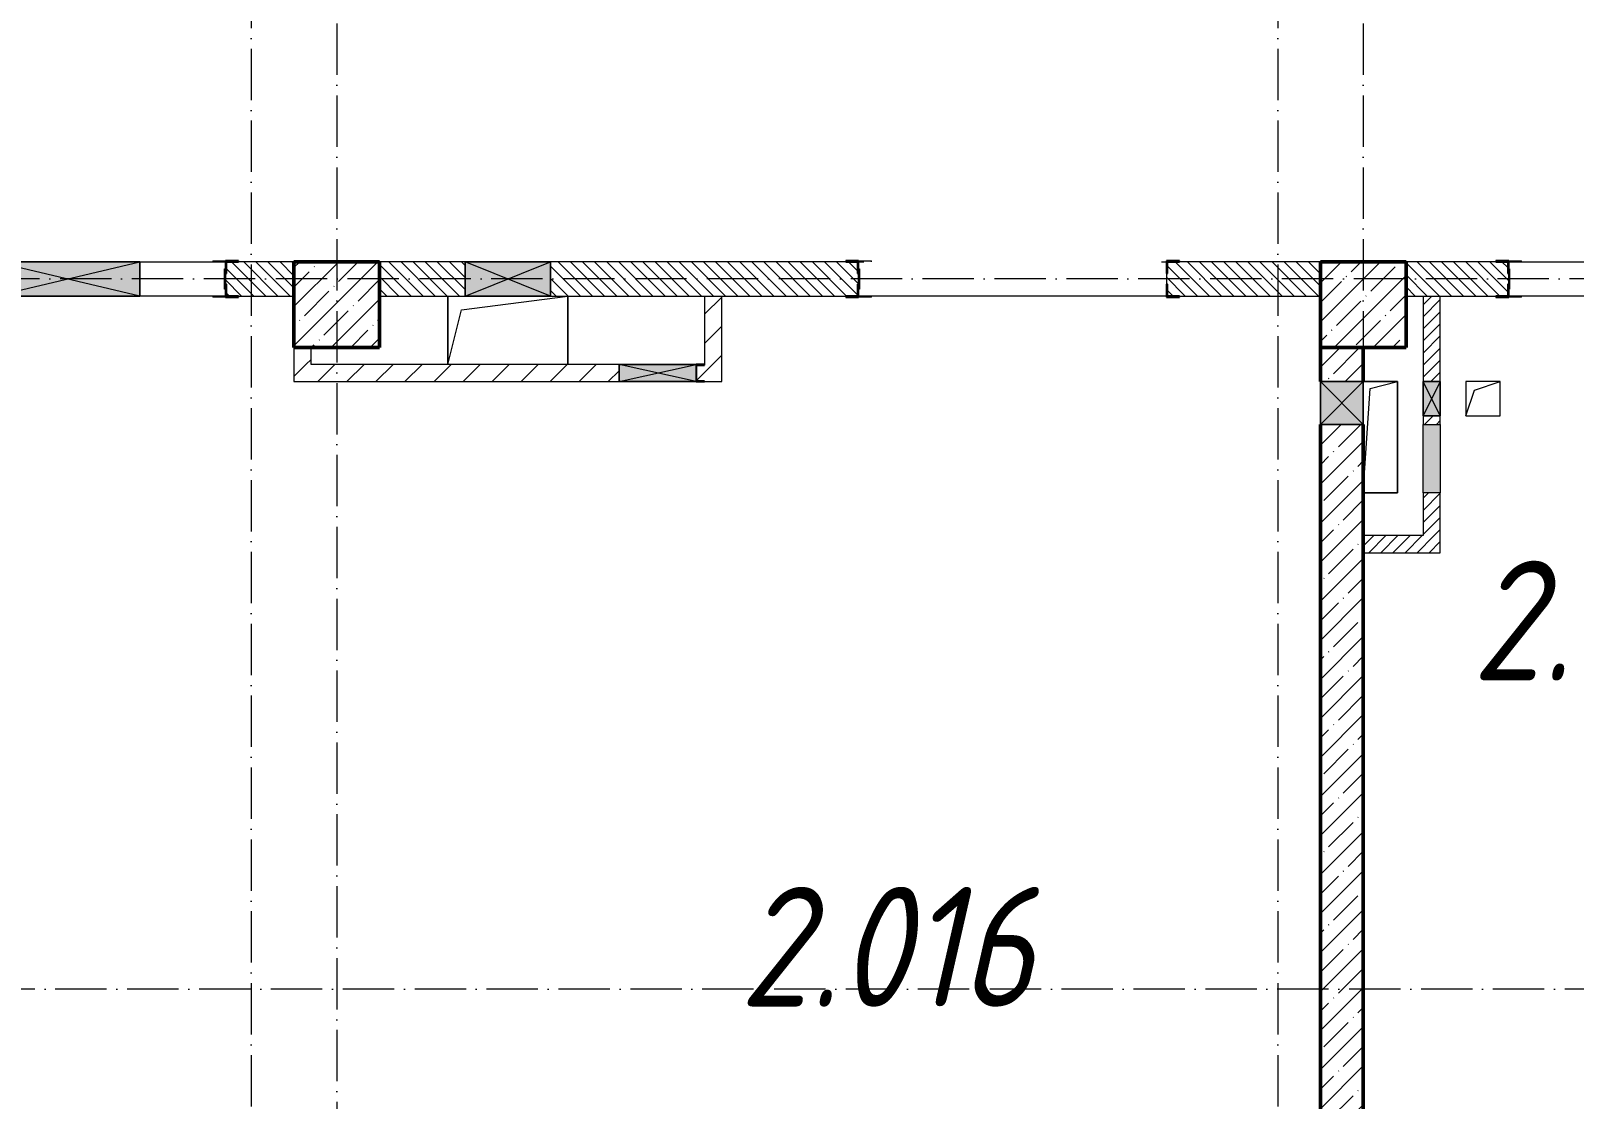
# Model space of a CAD drawing. Header units: millimetres. Extents: x -12989 to 629078, y -109036 to 555275.
# Drawn here: x 572280 to 581300, y 149072 to 155315 of the extents above; entities that cross this region are included whole.
import ezdxf

# ---------------------------------------------------------------- set-up
doc = ezdxf.new("R2010")
doc.units = ezdxf.units.MM
doc.linetypes.add('50_200_ШТРИХ_1Т_ш5_п1_п1_', pattern=[700, 500, -100, 0, -100])
for name, color, linetype, lineweight in [('A-DETL-GENF-OTLN', 7, 'Continuous', 9), ('A-FLOR-____-OTLN', 7, 'Continuous', 9), ('A-GENM-____-MCUT', 7, 'Continuous', 25), ('A-GENM-____-OTLN', 7, 'Continuous', 9), ('A-GENM-____-OTLN-1', 7, 'Continuous', 25), ('A-GLAZ-____-OTLN', 7, 'Continuous', 9), ('A-WALL-____-MCUT', 7, 'Continuous', 13), ('A-WALL-____-MCUT-2', 7, 'Continuous', 50), ('A-WALL-____-PATT-1', 7, 'Continuous', 9), ('A-WALL-FNSH-MCUT-1', 7, 'Continuous', 9), ('I-WALL-____-OTLN', 7, 'Continuous', 9), ('S-COLS-____-MCUT', 7, 'Continuous', 50), ('S-COLS-____-OTLN', 7, 'Continuous', 9), ('S-GRID-____-OTLN-1', 7, '50_200_ШТРИХ_1Т_ш5_п1_п1_', 9), ('Марки помещений', 7, 'Continuous', 9)]:
    doc.layers.add(name, color=color, linetype=linetype, lineweight=lineweight)
doc.layers.add('A-GLAZ-____-OTLN-1', color=7, linetype='Continuous', lineweight=9, true_color=0xc0c0c0)
doc.styles.add('ISOCPEUR_I_2', font='isocpeui.ttf', dxfattribs={"width": 0.85, "height": 2.3})
pattern_1 = [(135, (516567.8, 90784.41), (-35.35534, -35.35534), [])]
pattern_2 = [(45, (516567.8, 90784.41), (-35.35534, 35.35534), [])]
pattern_3 = [(45, (516567.8, 90784.41), (-84.85281, 84.85281), [])]

# ---------------------------------------------------------------- blocks, each defined once
blk = doc.blocks.new('BSC_Колонна _Прямоугольная - 500х500-V20-АР1_План отверстий 2 этажа в осях 1-64_Ю-ЯЯ')
at = {"layer": 'S-COLS-____-OTLN'}
h = blk.add_hatch(dxfattribs=at)
h.set_pattern_fill('FP_29', color=256, style=0, pattern_type=2)
h.set_pattern_definition([(45, (-63500, -62931.04), (-114.04925, 114.04925), []), (45, (-63385.95, -62931.04), (-114.04925, 114.04925), [201.613, -40.323, 3.353, -36.97])])
h.paths.add_polyline_path([(-250, -250), (250, -250), (250, 250), (-250, 250)], flags=0)
at = {"layer": 'S-COLS-____-MCUT'}
for p, q in [((250, 250), (-250, 250)), ((-250, 250), (-250, -250)), ((250, -250), (250, 250)), ((-250, -250), (250, -250))]:
    blk.add_line(p, q, dxfattribs=at)
blk = doc.blocks.new('BSC_Колонна _Прямоугольная - 500х500-V62-АР1_План отверстий 2 этажа в осях 1-64_Ю-ЯЯ')
at = {"layer": 'S-COLS-____-OTLN'}
h = blk.add_hatch(dxfattribs=at)
h.set_pattern_fill('FP_73', color=256, style=0, pattern_type=2)
h.set_pattern_definition([(45, (-57500, -62931.04), (-114.04925, 114.04925), []), (45, (-57385.95, -62931.04), (-114.04925, 114.04925), [201.613, -40.323, 3.353, -36.97])])
h.paths.add_polyline_path([(-250, -250), (250, -250), (250, 250), (-250, 250)], flags=0)
at = {"layer": 'S-COLS-____-MCUT'}
for p, q in [((250, 250), (-250, 250)), ((-250, 250), (-250, -250)), ((250, -250), (250, 250)), ((-250, -250), (250, -250))]:
    blk.add_line(p, q, dxfattribs=at)
blk = doc.blocks.new('154_Стойка_СКБ_Уголок - СМ-2180_200-28268025-АР1_План отверстий 2 этажа в осях 1-64_Ю-ЯЯ')
at = {"layer": 'A-GENM-____-MCUT'}
for p, q in [((125, 156), (125, 81)), ((200, 156), (125, 156)), ((131, 81), (131, 150)), ((131, 150), (200, 150)), ((200, 150), (200, 156)), ((125, 81), (131, 81)), ((131, 19), (125, 19)), ((125, 19), (125, -56)), ((131, -50), (131, 19)), ((125, -56), (200, -56)), ((200, -50), (131, -50)), ((200, -56), (200, -50))]:
    blk.add_line(p, q, dxfattribs=at)
blk = doc.blocks.new('Стойка_Влож_Полоса боковая - Полоса-28213942-АР1_План отверстий 2 этажа в осях 1-64_Ю-ЯЯ')
at = {"layer": 'A-GENM-____-OTLN'}
for p, q in [((-5, 60), (0, 60)), ((-5, -60), (-5, 60)), ((0, -60), (-5, -60))]:
    blk.add_line(p, q, dxfattribs=at)
blk = doc.blocks.new('Стойка_Влож_Уголок_Опорный - Уголок-28213941-АР1_План отверстий 2 этажа в осях 1-64_Ю-ЯЯ')
at = {"layer": 'A-GENM-____-OTLN'}
for p, q in [((-212, -6), (-212, 0)), ((0, 0), (0, -6)), ((-212, -75), (-212, -6)), ((-212, -6), (-206, -6)), ((-212, -75), (-206, -75)), ((-6, -6), (0, -6)), ((-6, -75), (0, -75)), ((0, -6), (0, -75))]:
    blk.add_line(p, q, dxfattribs=at)
blk = doc.blocks.new('АР_Перемычка - АР_Перемычка-28444941-АР1_План отверстий 2 этажа в осях 1-64_Ю-ЯЯ')
at = {"layer": 'A-GENM-____-OTLN'}
blk.add_line((-400, -100), (-392, -100), dxfattribs=at)
blk = doc.blocks.new('154_Стойка_СКБ_Уголок - СМ-2480_200-28346303-АР1_План отверстий 2 этажа в осях 1-64_Ю-ЯЯ')
at = {"layer": 'A-GENM-____-MCUT'}
for p, q in [((125, 156), (125, 81)), ((200, 156), (125, 156)), ((131, 81), (131, 150)), ((131, 150), (200, 150)), ((200, 150), (200, 156)), ((125, 81), (131, 81)), ((131, 19), (125, 19)), ((125, 19), (125, -56)), ((131, -50), (131, 19)), ((125, -56), (200, -56)), ((200, -50), (131, -50)), ((200, -56), (200, -50))]:
    blk.add_line(p, q, dxfattribs=at)
blk = doc.blocks.new('Стойка_Влож_Полоса боковая - Полоса-V150-АР1_План отверстий 2 этажа в осях 1-64_Ю-ЯЯ')
at = {"layer": 'A-GENM-____-OTLN'}
for p, q in [((-5, 60), (0, 60)), ((-5, -60), (-5, 60)), ((0, 31), (0, -31)), ((0, -60), (-5, -60))]:
    blk.add_line(p, q, dxfattribs=at)
blk = doc.blocks.new('Фахверк_СКБ_Уголок - 200_3960-28268576-АР1_План отверстий 2 этажа в осях 1-64_Ю-ЯЯ')
at = {"layer": 'A-GENM-____-MCUT'}
for p, q in [((200, 156), (125, 156)), ((125, 156), (125, 81)), ((131, 81), (131, 150)), ((131, 150), (200, 150)), ((200, 150), (200, 156)), ((125, 81), (131, 81)), ((131, 19), (125, 19)), ((125, 19), (125, -56)), ((131, -50), (131, 19)), ((125, -56), (200, -56)), ((200, -50), (131, -50)), ((200, -56), (200, -50))]:
    blk.add_line(p, q, dxfattribs=at)
blk = doc.blocks.new('AR_Отверстие Ниша - Лючок-32403372-АР1_План отверстий 2 этажа в осях 1-64_Ю-ЯЯ')
at = {"layer": 'A-GLAZ-____-OTLN'}
blk.add_hatch(color=256, dxfattribs=at).paths.add_polyline_path([(200, 50), (-200, 50), (-200, -50), (200, -50)], flags=0)
for p, q in [((-200, 50), (200, 50)), ((-200, -50), (-200, 50)), ((200, 50), (200, -50)), ((200, -50), (-200, -50))]:
    blk.add_line(p, q, dxfattribs=at)
blk = doc.blocks.new('AR_Отверстие прямоугольное _в стене_ - AR_Отверстие прямоугольное _в стене__ВК-32402728-АР1_План отверстий 2 этажа в осях 1-64_Ю-ЯЯ')
at = {"layer": 'A-GLAZ-____-OTLN'}
blk.add_hatch(color=256, dxfattribs=at).paths.add_polyline_path([(100, 50), (-100, 50), (-100, -50), (100, -50)], flags=0)
at = {"layer": 'A-DETL-GENF-OTLN'}
for p, q in [((-100, -50), (-100, 50)), ((-100, 50), (100, 50)), ((100, 50), (-100, -50)), ((-100, 50), (100, -50)), ((100, 50), (-100, 50)), ((-100, 50), (-100, -50)), ((100, 50), (100, -50)), ((100, -50), (100, 50)), ((100, -50), (-100, -50)), ((-100, -50), (100, -50))]:
    blk.add_line(p, q, dxfattribs=at)
blk = doc.blocks.new('AR_Отверстие прямоугольное _в плите_ - AR_Отверстие прямоугольное _в плите_-30459207-АР1_План отверстий 2 этажа в осях 1-64_Ю-ЯЯ')
at = {"layer": 'A-GENM-____-OTLN'}
for p, q in [((100, 100), (-100, 100)), ((-100, 100), (-100, -100)), ((-50, 50), (100, 100)), ((100, -100), (100, 100)), ((-100, -100), (-50, 50)), ((-100, -100), (100, -100))]:
    blk.add_line(p, q, dxfattribs=at)
blk = doc.blocks.new('AR_Отверстие прямоугольное _в плите_ - AR_Отверстие прямоугольное _в плите_-30459250-АР1_План отверстий 2 этажа в осях 1-64_Ю-ЯЯ')
at = {"layer": 'A-GENM-____-OTLN'}
for p, q in [((100, 325), (-100, 325)), ((-100, -325), (-60, 285)), ((-60, 285), (100, 325)), ((100, -325), (100, 325)), ((-100, -325), (100, -325))]:
    blk.add_line(p, q, dxfattribs=at)
blk = doc.blocks.new('AR_Отверстие прямоугольное _в стене__БезПР - AR_Отверстие прямоугольное _в стене__БезПР-30458034-АР1_План отверстий 2 этажа в осях 1-64_Ю-ЯЯ')
at = {"layer": 'A-GLAZ-____-OTLN-1'}
blk.add_hatch(color=256, dxfattribs=at).paths.add_polyline_path([(125, -125), (125, 125), (-125, 125), (-125, -125)], flags=0)
at = {"layer": 'A-DETL-GENF-OTLN'}
for p, q in [((-125, -125), (-125, 125)), ((-125, 125), (125, 125)), ((125, 125), (-125, -125)), ((-125, 125), (125, -125)), ((125, 125), (-125, 125)), ((-125, 125), (-125, -125)), ((125, 125), (125, -125)), ((125, -125), (125, 125)), ((125, -125), (-125, -125)), ((-125, -125), (125, -125))]:
    blk.add_line(p, q, dxfattribs=at)
blk = doc.blocks.new('AR_Отверстие прямоугольное _в плите_ - AR_Отверстие прямоугольное _в плите_-V178-АР1_План отверстий 2 этажа в осях 1-64_Ю-ЯЯ')
at = {"layer": 'A-GENM-____-OTLN'}
for p, q in [((-350, 200), (-350, -200)), ((-270, 120), (350, 200)), ((350, -200), (350, 200)), ((-350, -200), (-270, 120))]:
    blk.add_line(p, q, dxfattribs=at)
blk = doc.blocks.new('AR_Отверстие прямоугольное _в стене_ - AR_Отверстие прямоугольное _в стене__ОВ-36819370-АР1_План отверстий 2 этажа в осях 1-64_Ю-ЯЯ')
at = {"layer": 'A-GLAZ-____-OTLN'}
blk.add_hatch(color=256, dxfattribs=at).paths.add_polyline_path([(250, 100), (-250, 100), (-250, -100), (250, -100)], flags=0)
at = {"layer": 'A-DETL-GENF-OTLN'}
for p, q in [((-250, -100), (-250, 100)), ((-250, 100), (250, 100)), ((250, 100), (-250, -100)), ((-250, 100), (250, -100)), ((250, 100), (-250, 100)), ((-250, 100), (-250, -100)), ((250, 100), (250, -100)), ((250, -100), (250, 100)), ((250, -100), (-250, -100)), ((-250, -100), (250, -100))]:
    blk.add_line(p, q, dxfattribs=at)
blk = doc.blocks.new('AR_Отверстие прямоугольное _в стене_ - AR_Отверстие прямоугольное _в стене__ОВ-36815583-АР1_План отверстий 2 этажа в осях 1-64_Ю-ЯЯ')
at = {"layer": 'A-GLAZ-____-OTLN'}
blk.add_hatch(color=256, dxfattribs=at).paths.add_polyline_path([(-225, 50), (-225, -50), (225, -50), (225, 50)], flags=0)
at = {"layer": 'A-DETL-GENF-OTLN'}
for p, q in [((-225, 50), (225, 50)), ((225, 50), (-225, -50)), ((-225, 50), (225, -50)), ((225, 50), (-225, 50)), ((225, 50), (225, -50)), ((225, -50), (225, 50)), ((225, -50), (-225, -50)), ((-225, -50), (225, -50))]:
    blk.add_line(p, q, dxfattribs=at)
blk = doc.blocks.new('AR_Отверстие прямоугольное _в стене_ - AR_Отверстие прямоугольное _в стене__ОВ-36816157-АР1_План отверстий 2 этажа в осях 1-64_Ю-ЯЯ')
at = {"layer": 'A-GLAZ-____-OTLN'}
blk.add_hatch(color=256, dxfattribs=at).paths.add_polyline_path([(-425, 100), (-425, -100), (425, -100), (425, 100)], flags=0)
at = {"layer": 'A-DETL-GENF-OTLN'}
for p, q in [((-425, -100), (-425, 100)), ((-425, 100), (425, 100)), ((425, 100), (-425, -100)), ((-425, 100), (425, -100)), ((425, 100), (-425, 100)), ((-425, 100), (-425, -100)), ((425, 100), (425, -100)), ((425, -100), (425, 100)), ((425, -100), (-425, -100)), ((-425, -100), (425, -100))]:
    blk.add_line(p, q, dxfattribs=at)
blk = doc.blocks.new('154_Фахверк_СКБ_Швеллер - Тип_100_3960_зеркало-36793856-АР1_План отверстий 2 этажа в осях 1-64_Ю-ЯЯ')
at = {"layer": 'A-GENM-____-MCUT'}
for p, q in [((175, 50), (125, 50)), ((125, 50), (125, -50)), ((128, 47), (175, 47)), ((128, -47), (128, 47)), ((175, 47), (175, 50)), ((125, -50), (175, -50)), ((175, -47), (128, -47)), ((175, -50), (175, -47))]:
    blk.add_line(p, q, dxfattribs=at)
blk = doc.blocks.new('3эт')
at = {"layer": 'S-GRID-____-OTLN-1', "color": 251, "ltscale": 0.6, "true_color": 0x636466}
for p, q in [((340770.7, 4029.4), (340770.7, -33971.9)), ((346770.7, 4029.4), (346770.7, -33971.9)), ((341270.7, 3756), (341270.7, -33823.9)), ((347270.7, 3756), (347270.7, -33828.9)), ((387845.1, -23782.4), (279101.9, -23782.4)), ((359250.7, -27932.4), (279101.9, -27932.4))]:
    blk.add_line(p, q, dxfattribs=at)

msp = doc.modelspace()

# ---------------------------------------------------------------- hatches: boundary and pattern name
at = {"layer": 'A-WALL-____-PATT-1'}
h = msp.add_hatch(dxfattribs=at)
h.set_pattern_fill('FP_6', color=256, style=0, pattern_type=2)
h.set_pattern_definition(pattern_1)
h.paths.add_polyline_path([(573423.7976, 153765.4504), (573817.7976, 153765.4504), (573817.7976, 153965.4504), (573423.7976, 153965.4504), (573423.7976, 153896.4504), (573417.7976, 153896.4504), (573417.7976, 153834.4504), (573423.7976, 153834.4504), (573423.7976, 153805.4504)], flags=0)
h.paths.add_polyline_path([(571317.7976, 153765.4504), (571711.7976, 153765.4504), (571711.7976, 153834.4504), (571717.7976, 153834.4504), (571717.7976, 153896.4504), (571711.7976, 153896.4504), (571711.7976, 153965.4504), (571317.7976, 153965.4504)], flags=0)
h = msp.add_hatch(dxfattribs=at)
h.set_pattern_fill('FP_6', color=256, style=0, pattern_type=2)
h.set_pattern_definition(pattern_1)
h.paths.add_polyline_path([(579817.7976, 153765.4504), (579817.7976, 153965.4504), (578923.7976, 153965.4504), (578923.7976, 153896.4504), (578917.7976, 153896.4504), (578917.7976, 153834.4504), (578923.7976, 153834.4504), (578923.7976, 153765.4504), (579123.7976, 153765.4504)], flags=0)
h.paths.add_polyline_path([(577042.7976, 153765.4504), (577111.7976, 153765.4504), (577111.7976, 153834.4504), (577117.7976, 153834.4504), (577117.7976, 153896.4504), (577111.7976, 153896.4504), (577111.7976, 153965.4504), (575317.7976, 153965.4504), (575317.7976, 153765.4504), (576647.6392, 153765.4504)], flags=0)
h.paths.add_polyline_path([(574317.7976, 153765.4504), (574817.7976, 153765.4504), (574817.7976, 153965.4504), (574317.7976, 153965.4504)], flags=0)
h = msp.add_hatch(dxfattribs=at)
h.set_pattern_fill('FP_6', color=256, style=0, pattern_type=2)
h.set_pattern_definition(pattern_1)
h.paths.add_polyline_path([(582073.7976, 153765.4504), (583267.7976, 153765.4504), (583267.7976, 153965.4504), (582073.7976, 153965.4504), (582073.7976, 153896.4504), (582067.7976, 153896.4504), (582067.7976, 153834.4504), (582073.7976, 153834.4504), (582073.7976, 153766.4504)], flags=0)
h.paths.add_polyline_path([(580317.7976, 153765.4504), (580911.7976, 153765.4504), (580911.7976, 153834.4504), (580917.7976, 153834.4504), (580917.7976, 153896.4504), (580911.7976, 153896.4504), (580911.7976, 153965.4504), (580317.7976, 153965.4504)], flags=0)
h = msp.add_hatch(dxfattribs=at)
h.set_pattern_fill('FP_4', color=256, style=0, pattern_type=2)
h.set_pattern_definition(pattern_3)
h.paths.add_polyline_path([(576217.7976, 153365.4504), (576317.7976, 153365.4504), (576317.7976, 153765.4504), (576217.7976, 153765.4504)], flags=0)
h = msp.add_hatch(dxfattribs=at)
h.set_pattern_fill('FP_5', color=256, style=0, pattern_type=2)
h.set_pattern_definition(pattern_2)
h.paths.add_polyline_path([(580517.7976, 152365.4504), (580517.7976, 152615.4504), (580417.7976, 152615.4504), (580417.7976, 152365.4504)], flags=0)
h.paths.add_polyline_path([(580417.7976, 153015.4504), (580517.7976, 153015.4504), (580517.7976, 153065.4504), (580417.7976, 153065.4504)], flags=0)
h.paths.add_polyline_path([(580417.7976, 153265.4504), (580517.7976, 153265.4504), (580517.7976, 153765.4504), (580417.7976, 153765.4504)], flags=0)
h = msp.add_hatch(dxfattribs=at)
h.set_pattern_fill('FP_4', color=256, style=0, pattern_type=2)
h.set_pattern_definition(pattern_3)
h.paths.add_polyline_path([(573917.7976, 153365.4504), (573917.7976, 153465.4504), (573817.7976, 153465.4504), (573817.7976, 153365.4504)], flags=0)
h = msp.add_hatch(dxfattribs=at)
h.set_pattern_fill('FP_13', color=256, style=0, pattern_type=2)
h.set_pattern_definition([(45, (516567.8, 90784.41), (-114.04925, 114.04925), []), (45, (516681.85, 90784.41), (-114.04925, 114.04925), [201.612, -40.322, 3.353, -36.97])])
h.paths.add_polyline_path([(580067.7976, 146465.4504), (580067.7976, 153015.4504), (579817.7976, 153015.4504), (579817.7976, 146465.4504)], flags=0)
h.paths.add_polyline_path([(579859.4643, 153265.4504), (580067.7976, 153265.4504), (580067.7976, 153465.4504), (579817.7976, 153465.4504), (579817.7976, 153265.4504)], flags=0)
h = msp.add_hatch(dxfattribs=at)
h.set_pattern_fill('FP_4', color=256, style=0, pattern_type=2)
h.set_pattern_definition(pattern_3)
h.paths.add_polyline_path([(575717.7976, 153265.4504), (575717.7976, 153365.4504), (573817.7976, 153365.4504), (573817.7976, 153265.4504), (574880.1385, 153265.4504)], flags=0)
h.paths.add_polyline_path([(576317.7976, 153265.4504), (576317.7976, 153365.4504), (576217.7976, 153365.4504), (576217.7976, 153362.4504), (576170.7976, 153362.4504), (576170.7976, 153268.4504), (576217.7976, 153268.4504), (576217.7976, 153265.4504)], flags=0)
h = msp.add_hatch(dxfattribs=at)
h.set_pattern_fill('FP_5', color=256, style=0, pattern_type=2)
h.set_pattern_definition(pattern_2)
h.paths.add_polyline_path([(580067.7976, 152265.4504), (580517.7976, 152265.4504), (580517.7976, 152365.4504), (580067.7976, 152365.4504)], flags=0)

# ---------------------------------------------------------------- linework, layer by layer
at = {"layer": 'A-FLOR-____-OTLN'}
for p, q in [((574717.7976, 153365.4504), (574717.7976, 153765.4504)), ((575417.7976, 153765.4504), (575417.7976, 153365.4504)), ((580067.7976, 153265.4504), (580267.7976, 153265.4504)), ((580267.7976, 153265.4504), (580267.7976, 152615.4504)), ((580267.7976, 152615.4504), (580067.7976, 152615.4504))]:
    msp.add_line(p, q, dxfattribs=at)
at = {"layer": 'A-WALL-____-MCUT'}
for p, q in [((573817.7976, 153965.4504), (573492.7976, 153965.4504)), ((574817.7976, 153965.4504), (574317.7976, 153965.4504)), ((577042.7976, 153965.4504), (575317.7976, 153965.4504)), ((578917.7976, 153896.4504), (578917.7976, 153834.4504)), ((579817.7976, 153965.4504), (578992.7976, 153965.4504)), ((580842.7976, 153965.4504), (580317.7976, 153965.4504)), ((580917.7976, 153834.4504), (580917.7976, 153896.4504)), ((573492.7976, 153765.4504), (573817.7976, 153765.4504)), ((574317.7976, 153765.4504), (574817.7976, 153765.4504)), ((575317.7976, 153765.4504), (577042.7976, 153765.4504)), ((578992.7976, 153765.4504), (579817.7976, 153765.4504)), ((580317.7976, 153765.4504), (580842.7976, 153765.4504))]:
    msp.add_line(p, q, dxfattribs=at)
at = {"layer": 'A-WALL-____-MCUT-2'}
for p, q in [((579817.7976, 153465.4504), (579817.7976, 153265.4504)), ((580067.7976, 153265.4504), (580067.7976, 153465.4504)), ((579817.7976, 153015.4504), (579817.7976, 146465.4504)), ((580067.7976, 146465.4504), (580067.7976, 153015.4504))]:
    msp.add_line(p, q, dxfattribs=at)
at = {"layer": 'A-WALL-FNSH-MCUT-1'}
for p, q in [((576217.7976, 153765.4504), (576217.7976, 153365.4504)), ((576317.7976, 153265.4504), (576317.7976, 153765.4504)), ((580417.7976, 153765.4504), (580417.7976, 153265.4504)), ((580517.7976, 153265.4504), (580517.7976, 153765.4504)), ((573817.7976, 153465.4504), (573817.7976, 153265.4504)), ((573917.7976, 153365.4504), (573917.7976, 153465.4504)), ((575717.7976, 153365.4504), (573917.7976, 153365.4504)), ((573817.7976, 153265.4504), (575717.7976, 153265.4504)), ((576217.7976, 153265.4504), (576317.7976, 153265.4504)), ((580417.7976, 153065.4504), (580417.7976, 153015.4504)), ((580517.7976, 153015.4504), (580517.7976, 153065.4504)), ((580417.7976, 152615.4504), (580417.7976, 152365.4504)), ((580517.7976, 152265.4504), (580517.7976, 152615.4504)), ((580417.7976, 152365.4504), (580067.7976, 152365.4504)), ((580067.7976, 152265.4504), (580517.7976, 152265.4504))]:
    msp.add_line(p, q, dxfattribs=at)
at = {"layer": 'I-WALL-____-OTLN'}
for p, q in [((572917.7976, 153965.4504), (573417.7976, 153965.4504)), ((577117.7976, 153965.4504), (577147.7976, 153965.4504)), ((578887.7976, 153965.4504), (578917.7976, 153965.4504)), ((580917.7976, 153965.4504), (581642.7976, 153965.4504)), ((573417.7976, 153765.4504), (572917.7976, 153765.4504)), ((578917.7976, 153765.4504), (577117.7976, 153765.4504)), ((581642.7976, 153765.4504), (580917.7976, 153765.4504))]:
    msp.add_line(p, q, dxfattribs=at)

# ---------------------------------------------------------------- block references
msp.add_blockref('3эт', (232797.0902, 177647.8646))
at = {"layer": 'A-GENM-____-OTLN'}
for name, p, rotation in [('Стойка_Влож_Уголок_Опорный - Уголок-28213941-АР1_План отверстий 2 этажа в осях 1-64_Ю-ЯЯ', (573417.7976, 153759.4504), 269.9999999999995), ('Стойка_Влож_Уголок_Опорный - Уголок-28213941-АР1_План отверстий 2 этажа в осях 1-64_Ю-ЯЯ', (577117.7976, 153971.4504), 89.99999999999955), ('Стойка_Влож_Уголок_Опорный - Уголок-28213941-АР1_План отверстий 2 этажа в осях 1-64_Ю-ЯЯ', (580917.7976, 153971.4504), 89.99999999999955), ('Стойка_Влож_Полоса боковая - Полоса-V150-АР1_План отверстий 2 этажа в осях 1-64_Ю-ЯЯ', (577117.7976, 153865.4504), 180), ('Стойка_Влож_Полоса боковая - Полоса-28213942-АР1_План отверстий 2 этажа в осях 1-64_Ю-ЯЯ', (580917.7976, 153865.4504), 180)]:
    msp.add_blockref(name, p, dxfattribs=dict(at, rotation=rotation))
for name, p in [('Стойка_Влож_Полоса боковая - Полоса-V150-АР1_План отверстий 2 этажа в осях 1-64_Ю-ЯЯ', (573417.7976, 153865.4504)), ('AR_Отверстие прямоугольное _в плите_ - AR_Отверстие прямоугольное _в плите_-V178-АР1_План отверстий 2 этажа в осях 1-64_Ю-ЯЯ', (575067.7976, 153565.4504)), ('АР_Перемычка - АР_Перемычка-28444941-АР1_План отверстий 2 этажа в осях 1-64_Ю-ЯЯ', (577117.7976, 153865.4504)), ('AR_Отверстие прямоугольное _в плите_ - AR_Отверстие прямоугольное _в плите_-30459250-АР1_План отверстий 2 этажа в осях 1-64_Ю-ЯЯ', (580167.7976, 152940.4504)), ('AR_Отверстие прямоугольное _в плите_ - AR_Отверстие прямоугольное _в плите_-30459207-АР1_План отверстий 2 этажа в осях 1-64_Ю-ЯЯ', (580767.7976, 153165.4504))]:
    msp.add_blockref(name, p, dxfattribs=at)
at = {"layer": 'A-GENM-____-OTLN-1'}
for name, p in [('154_Стойка_СКБ_Уголок - СМ-2480_200-28346303-АР1_План отверстий 2 этажа в осях 1-64_Ю-ЯЯ', (573292.7976, 153815.4504)), ('Фахверк_СКБ_Уголок - 200_3960-28268576-АР1_План отверстий 2 этажа в осях 1-64_Ю-ЯЯ', (578792.7976, 153815.4504)), ('154_Фахверк_СКБ_Швеллер - Тип_100_3960_зеркало-36793856-АР1_План отверстий 2 этажа в осях 1-64_Ю-ЯЯ', (576042.7976, 153315.4504))]:
    msp.add_blockref(name, p, dxfattribs=at)
at = {"layer": 'A-GENM-____-OTLN-1', "rotation": 180}
for name, p in [('154_Стойка_СКБ_Уголок - СМ-2480_200-28346303-АР1_План отверстий 2 этажа в осях 1-64_Ю-ЯЯ', (577242.7976, 153915.4504)), ('154_Стойка_СКБ_Уголок - СМ-2180_200-28268025-АР1_План отверстий 2 этажа в осях 1-64_Ю-ЯЯ', (581042.7976, 153915.4504))]:
    msp.add_blockref(name, p, dxfattribs=at)
at = {"layer": 'A-GLAZ-____-OTLN'}
for name, p, rotation in [('AR_Отверстие прямоугольное _в стене_ - AR_Отверстие прямоугольное _в стене__ОВ-36816157-АР1_План отверстий 2 этажа в осях 1-64_Ю-ЯЯ', (572492.7976, 153865.4504), 180), ('AR_Отверстие прямоугольное _в стене_ - AR_Отверстие прямоугольное _в стене__ОВ-36819370-АР1_План отверстий 2 этажа в осях 1-64_Ю-ЯЯ', (575067.7976, 153865.4504), 180), ('AR_Отверстие прямоугольное _в стене_ - AR_Отверстие прямоугольное _в стене__ОВ-36815583-АР1_План отверстий 2 этажа в осях 1-64_Ю-ЯЯ', (575942.7976, 153315.4504), 180), ('AR_Отверстие прямоугольное _в стене__БезПР - AR_Отверстие прямоугольное _в стене__БезПР-30458034-АР1_План отверстий 2 этажа в осях 1-64_Ю-ЯЯ', (579942.7976, 153140.4504), 269.9999999999999), ('AR_Отверстие прямоугольное _в стене_ - AR_Отверстие прямоугольное _в стене__ВК-32402728-АР1_План отверстий 2 этажа в осях 1-64_Ю-ЯЯ', (580467.7976, 153165.4504), 270), ('AR_Отверстие Ниша - Лючок-32403372-АР1_План отверстий 2 этажа в осях 1-64_Ю-ЯЯ', (580467.7976, 152815.4504), 270)]:
    msp.add_blockref(name, p, dxfattribs=dict(at, rotation=rotation))
at = {"layer": 'S-COLS-____-OTLN'}
for name, p in [('BSC_Колонна _Прямоугольная - 500х500-V62-АР1_План отверстий 2 этажа в осях 1-64_Ю-ЯЯ', (574067.7976, 153715.4504)), ('BSC_Колонна _Прямоугольная - 500х500-V20-АР1_План отверстий 2 этажа в осях 1-64_Ю-ЯЯ', (580067.7976, 153715.4504))]:
    msp.add_blockref(name, p, dxfattribs=at)

# ---------------------------------------------------------------- texts
at = {"layer": 'Марки помещений', "char_height": 700, "width": 737.5525, "attachment_point": 1, "style": 'ISOCPEUR_I_2'}
for s, insert in [('2.018', (580701.9525, 152218.8867)), ('2.016', (576420.8284, 150312.5368))]:
    msp.add_mtext(s, dxfattribs=dict(at, insert=insert))

doc.saveas('drawing.dxf')
